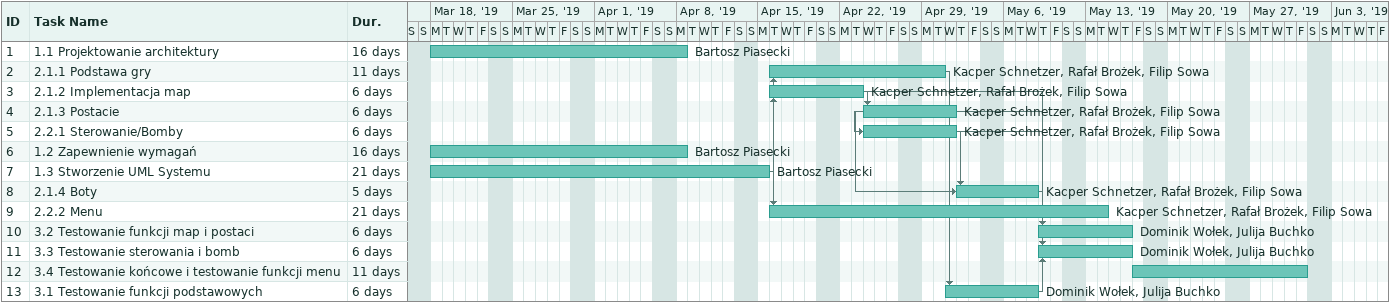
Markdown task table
| ID | Task | Duration | Start | Finish | Predecessors | Resources |
|---|---|---|---|---|---|---|
| 1 | 1.1 Projektowanie architektury | 16d | 2019-03-18 | 2019-04-08 |  | Bartosz Piasecki |
| 2 | 2.1.1 Podstawa gry | 11d | 2019-04-16 | 2019-04-30 | 7 | Kacper Schnetzer, Rafał Brożek, Filip Sowa |
| 3 | 2.1.2 Implementacja map | 6d | 2019-04-16 | 2019-04-23 | 7 | Kacper Schnetzer, Rafał Brożek, Filip Sowa |
| 4 | 2.1.3 Postacie | 6d | 2019-04-24 | 2019-05-01 | 3 | Kacper Schnetzer, Rafał Brożek, Filip Sowa |
| 5 | 2.2.1 Sterowanie/Bomby | 6d | 2019-04-24 | 2019-05-01 | 4SS | Kacper Schnetzer, Rafał Brożek, Filip Sowa |
| 6 | 1.2 Zapewnienie wymagań | 16d | 2019-03-18 | 2019-04-08 |  | Bartosz Piasecki |
| 7 | 1.3 Stworzenie UML Systemu | 21d | 2019-03-18 | 2019-04-15 |  | Bartosz Piasecki |
| 8 | 2.1.4 Boty | 5d | 2019-05-02 | 2019-05-08 | 4SS, 5 | Kacper Schnetzer, Rafał Brożek, Filip Sowa |
| 9 | 2.2.2 Menu | 21d | 2019-04-16 | 2019-05-14 | 7 | Kacper Schnetzer, Rafał Brożek, Filip Sowa |
| 10 | 3.2 Testowanie funkcji map i postaci | 6d | 2019-05-09 | 2019-05-16 | 3, 4, 8 | Dominik Wołek, Julija Buchko |
| 11 | 3.3 Testowanie sterowania i bomb | 6d | 2019-05-09 | 2019-05-16 | 5, 13 | Dominik Wołek, Julija Buchko |
| 12 | 3.4 Testowanie końcowe i testowanie funkcji menu | 11d | 2019-05-17 | 2019-05-31 |  |  |
| 13 | 3.1 Testowanie funkcji podstawowych | 6d | 2019-05-01 | 2019-05-08 | 2 | Dominik Wołek, Julija Buchko |
